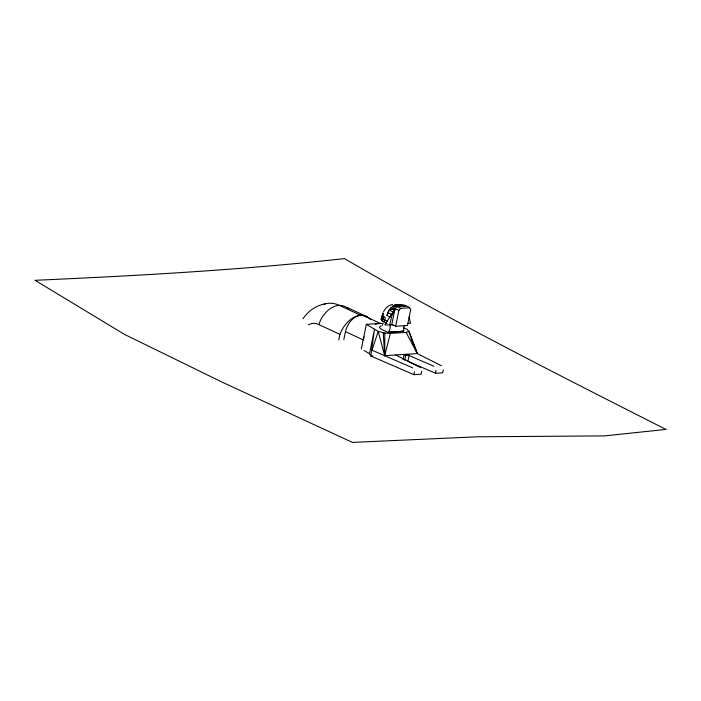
<?xml version="1.0" encoding="UTF-8"?>
<svg xmlns="http://www.w3.org/2000/svg" width="701" height="701" viewBox="0 0 701 701"><rect width="100%" height="100%" fill="white"/><g stroke="black" fill="none" stroke-linecap="round" stroke-linejoin="round"><path stroke-width="1.05" d="M441.411 365.756L417.305 353.576L384.691 355.696L384.84 333.036L378.207 331.389L366.334 324.335L361.339 348.896M338.749 340.02L339.897 334.386A24.85 16.447 -65 0 1 370.496 319.621M343.814 339.635L345.435 331.643A17.026 11.269 -65 0 1 366.132 316.975M372.967 355.863L370.82 356.003L369.506 353.698L374.483 329.242L370.82 356.003L413.923 374.667L421.126 374.203L421.722 371.302M381.142 319.314L383.202 313.128L381.142 319.314L382.492 321.023L387.005 323.275M381.458 320.12L382.685 314.057M382.492 321.023L383.78 316.51L382.877 315.213M384.183 321.961L385.322 317.868L383.78 316.51M401.743 305.627L405.765 305.978L396.897 306.556L395.014 308.633L391.798 324.458L395.653 326.254L407.483 325.492L410.707 309.658L409.629 307.774C400.657 301.395 388.827 304.357 387.022 315.599L390.404 317.176M395.653 326.254L398.878 310.429L400.753 308.352L409.629 307.774M403.11 359.604L404.118 354.636L407.518 354.417L409.121 355.162L407.912 361.129M404.714 360.358L405.721 355.381L409.121 355.162M413.923 374.667L414.51 371.767M408.998 361.795L435.487 373.265L436.075 370.365M443.286 369.9L442.699 372.801L435.487 373.265M412.591 367.815L372.003 350.202L378.207 331.389L384.691 355.696L390.343 333.431L406.107 332.405L408.788 331.485L407.272 329.339L403.312 327.814M387.022 315.599L389.186 310.096L395.014 308.633L398.878 310.429M393.033 324.826L384.831 324.913L395.014 308.633L390.878 307.835L395.11 309.807L392.104 314.679L389.826 324.581A6.879 4.556 -65 0 1 388.634 331.845L396.109 331.932L403.82 330.854A6.879 4.556 -65 0 1 404.486 325.466M339.897 334.386L319.025 324.659C321.663 312.62 337.444 298.582 348.783 309.071M383.578 311.779C385.2 308.063 388.661 305.11 392.691 304.409M382.825 324.589L382.203 325.457M381.975 316.668L381.861 318.149L382.895 319.051L387.408 321.295M302.972 318.824C307.984 311.183 316.028 305.382 325.133 303.919M366.334 324.335L383.394 323.231M407.588 323.433L410.584 323.24L409.086 317.089M384.84 333.036L390.343 333.431M400.753 308.352L396.897 306.556L392.858 306.057L395.014 308.633M396.897 306.556L394.97 304.882L401.331 306.267L399.053 304.62L400.744 305.408M319.025 324.659L316.94 323.844A20.259 14.274 86.3 0 0 308.396 324.887M406.256 354.294L433.849 366.246M401.331 306.267L397.081 304.392L401.314 306.363M394.97 304.882L397.511 306.065M389.186 310.096L393.41 312.068M387.872 312.707L392.104 314.679M403.758 331.31L388.223 332.449L382.588 329.82A11.137 2.848 11.5 0 1 381.125 326.035M346.872 307.362L367.745 317.08M363.591 315.616L380.336 323.424M360.647 315.292L339.126 305.259A39.291 27.689 86.3 0 0 323.31 304.506M404.118 354.636L405.721 355.381M345.435 331.643L363.171 339.906A17.026 11.269 -65 0 1 364.099 336.813M395.732 354.978L420.381 367.534M364.064 350.5L369.506 353.698M406.107 332.405L417.305 353.576L408.99 331.1M411.031 338.425L417.305 353.576L408.788 331.485M383.228 332.773L384.691 355.696M375.219 324.283A17.026 11.269 -65 0 1 378.382 323.555M665.95 429.424L604.428 435.899L477.469 436.793L352.472 442.401L221.875 382.019L124.471 334.386L35.05 280.304C138.334 275.686 241.687 269.99 344.471 258.599C449.323 319.761 557.724 374.544 665.95 429.424"/></g></svg>
